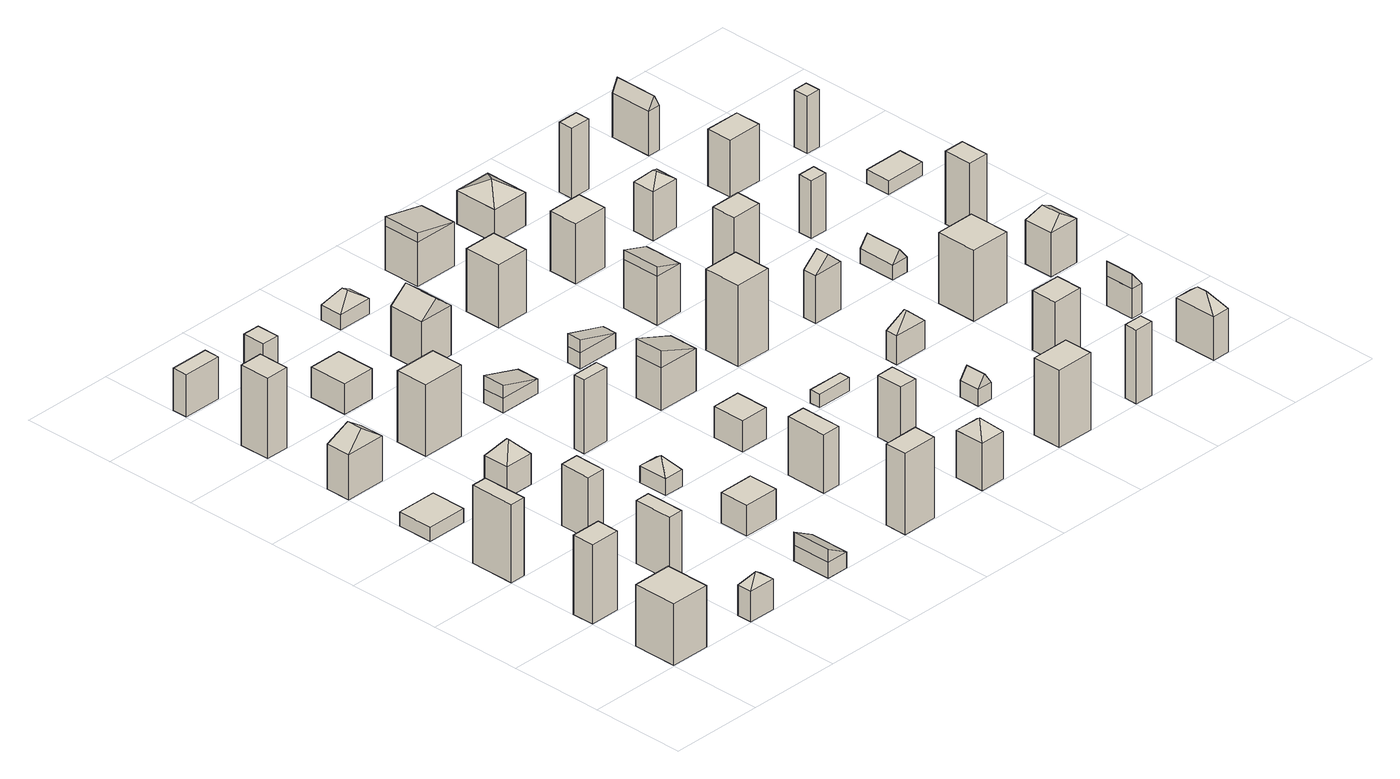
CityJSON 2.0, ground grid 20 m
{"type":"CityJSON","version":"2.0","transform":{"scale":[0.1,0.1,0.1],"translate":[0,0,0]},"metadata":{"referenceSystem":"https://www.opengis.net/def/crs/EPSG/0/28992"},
"CityObjects":{
"building1":{"type":"Building","attributes":{"roofType":"Flat","yearOfConstruction":1999,"function":"Residential","storeysAboveGround":4},"geometry":[{"type":"Solid","lod":"2","boundaries":[[[[0,1,2,3]],[[4,0,3,5]],[[3,2,6,5]],[[4,7,1,0]],[[5,6,7,4]],[[2,1,7,6]]]]}]},
"building2":{"type":"Building","attributes":{"roofType":"Flat","yearOfConstruction":1981,"function":"Residential","storeysAboveGround":5},"geometry":[{"type":"Solid","lod":"2","boundaries":[[[[8,9,10,11]],[[12,8,11,13]],[[11,10,14,13]],[[12,15,9,8]],[[13,14,15,12]],[[10,9,15,14]]]]}]},
"building3":{"type":"Building","attributes":{"roofType":"Flat","yearOfConstruction":1977,"function":"Residential","storeysAboveGround":5},"geometry":[{"type":"Solid","lod":"2","boundaries":[[[[16,17,18,19]],[[20,16,19,21]],[[19,18,22,21]],[[20,23,17,16]],[[21,22,23,20]],[[18,17,23,22]]]]}]},
"building4":{"type":"Building","attributes":{"roofType":"Pyramidal","yearOfConstruction":1947,"function":"Industrial","storeysAboveGround":2},"geometry":[{"type":"MultiSurface","lod":"2","boundaries":[[[24,25,26,27]],[[28,24,27,29]],[[27,26,30,29]],[[28,31,25,24]],[[29,30,31,28]],[[31,25,26,30]],[[26,32,30]],[[25,32,26]],[[31,32,25]],[[30,32,31]]]}]},
"building5":{"type":"Building","attributes":{"roofType":"Flat","yearOfConstruction":1955,"function":"Residential","storeysAboveGround":1},"geometry":[{"type":"Solid","lod":"2","boundaries":[[[[33,34,35,36]],[[37,33,36,38]],[[36,35,39,38]],[[37,40,34,33]],[[38,39,40,37]],[[35,34,40,39]]]]}]},
"building6":{"type":"Building","attributes":{"roofType":"Flat","yearOfConstruction":1960,"function":"Residential","storeysAboveGround":4},"geometry":[{"type":"Solid","lod":"2","boundaries":[[[[41,42,43,44]],[[45,41,44,46]],[[44,43,47,46]],[[45,48,42,41]],[[46,47,48,45]],[[43,42,48,47]]]]}]},
"building7":{"type":"Building","attributes":{"roofType":"Hipped","yearOfConstruction":1954,"function":"Residential","storeysAboveGround":3},"geometry":[{"type":"Solid","lod":"2","boundaries":[[[[49,50,51,52]],[[53,49,52,54]],[[52,51,55,54]],[[53,56,50,49]],[[54,55,56,53]],[[51,57,55]],[[50,58,57,51]],[[56,58,50]],[[55,57,58,56]]]]}]},
"building8":{"type":"Building","attributes":{"roofType":"Flat","yearOfConstruction":1960,"function":"Residential","storeysAboveGround":5},"geometry":[{"type":"Solid","lod":"2","boundaries":[[[[59,60,61,62]],[[63,59,62,64]],[[62,61,65,64]],[[63,66,60,59]],[[64,65,66,63]],[[61,60,66,65]]]]}]},
"building9":{"type":"Building","attributes":{"roofType":"Flat","yearOfConstruction":1947,"function":"Industrial","storeysAboveGround":4},"geometry":[{"type":"Solid","lod":"2","boundaries":[[[[67,68,69,70]],[[71,67,70,72]],[[70,69,73,72]],[[71,74,68,67]],[[72,73,74,71]],[[69,68,74,73]]]]}]},
"building10":{"type":"Building","attributes":{"roofType":"Flat","yearOfConstruction":1946,"function":"Industrial","storeysAboveGround":3},"geometry":[{"type":"Solid","lod":"2","boundaries":[[[[75,76,77,78]],[[79,75,78,80]],[[78,77,81,80]],[[79,82,76,75]],[[80,81,82,79]],[[77,76,82,81]]]]}]},
"building11":{"type":"Building","attributes":{"roofType":"Hipped","yearOfConstruction":1957,"function":"Industrial","storeysAboveGround":2},"geometry":[{"type":"Solid","lod":"2","boundaries":[[[[83,84,85,86]],[[87,83,86,88]],[[86,85,89,88]],[[87,90,84,83]],[[88,89,90,87]],[[85,91,89]],[[84,92,91,85]],[[90,92,84]],[[89,91,92,90]]]]}]},
"building12":{"type":"Building","attributes":{"roofType":"Shed","yearOfConstruction":1993,"function":"Industrial","storeysAboveGround":1},"geometry":[{"type":"MultiSurface","lod":"2","boundaries":[[[93,94,95,96]],[[97,93,96,98]],[[96,95,99,98]],[[97,100,94,93]],[[98,99,100,97]],[[100,94,95,99]],[[95,94,101,102]],[[95,102,99]],[[100,101,94]],[[102,101,100,99]]]}]},
"building13":{"type":"Building","attributes":{"roofType":"Flat","yearOfConstruction":2009,"function":"Residential","storeysAboveGround":5},"geometry":[{"type":"Solid","lod":"2","boundaries":[[[[103,104,105,106]],[[107,103,106,108]],[[106,105,109,108]],[[107,110,104,103]],[[108,109,110,107]],[[105,104,110,109]]]]}]},
"building14":{"type":"Building","attributes":{"roofType":"Flat","yearOfConstruction":1986,"function":"Residential","storeysAboveGround":2},"geometry":[{"type":"Solid","lod":"2","boundaries":[[[[111,112,113,114]],[[115,111,114,116]],[[114,113,117,116]],[[115,118,112,111]],[[116,117,118,115]],[[113,112,118,117]]]]}]},
"building15":{"type":"Building","attributes":{"roofType":"Flat","yearOfConstruction":1958,"function":"Residential","storeysAboveGround":2},"geometry":[{"type":"Solid","lod":"2","boundaries":[[[[119,120,121,122]],[[123,119,122,124]],[[122,121,125,124]],[[123,126,120,119]],[[124,125,126,123]],[[121,120,126,125]]]]}]},
"building16":{"type":"Building","attributes":{"roofType":"Pyramidal","yearOfConstruction":1965,"function":"Residential","storeysAboveGround":1},"geometry":[{"type":"MultiSurface","lod":"2","boundaries":[[[127,128,129,130]],[[131,127,130,132]],[[130,129,133,132]],[[131,134,128,127]],[[132,133,134,131]],[[134,128,129,133]],[[129,135,133]],[[128,135,129]],[[134,135,128]],[[133,135,134]]]}]},
"building17":{"type":"Building","attributes":{"roofType":"Flat","yearOfConstruction":1966,"function":"Residential","storeysAboveGround":2},"geometry":[{"type":"Solid","lod":"2","boundaries":[[[[136,137,138,139]],[[140,136,139,141]],[[139,138,142,141]],[[140,143,137,136]],[[141,142,143,140]],[[138,137,143,142]]]]}]},
"building18":{"type":"Building","attributes":{"roofType":"Flat","yearOfConstruction":2013,"function":"Industrial","storeysAboveGround":5},"geometry":[{"type":"Solid","lod":"2","boundaries":[[[[144,145,146,147]],[[148,144,147,149]],[[147,146,150,149]],[[148,151,145,144]],[[149,150,151,148]],[[146,145,151,150]]]]}]},
"building19":{"type":"Building","attributes":{"roofType":"Flat","yearOfConstruction":1972,"function":"Residential","storeysAboveGround":5},"geometry":[{"type":"Solid","lod":"2","boundaries":[[[[152,153,154,155]],[[156,152,155,157]],[[155,154,158,157]],[[156,159,153,152]],[[157,158,159,156]],[[154,153,159,158]]]]}]},
"building20":{"type":"Building","attributes":{"roofType":"Shed","yearOfConstruction":1979,"function":"Residential","storeysAboveGround":1},"geometry":[{"type":"MultiSurface","lod":"2","boundaries":[[[160,161,162,163]],[[164,160,163,165]],[[163,162,166,165]],[[164,167,161,160]],[[165,166,167,164]],[[167,161,162,166]],[[162,161,168,169]],[[162,169,166]],[[167,168,161]],[[169,168,167,166]]]}]},
"building21":{"type":"Building","attributes":{"roofType":"Flat","yearOfConstruction":1978,"function":"Residential","storeysAboveGround":4},"geometry":[{"type":"Solid","lod":"2","boundaries":[[[[170,171,172,173]],[[174,170,173,175]],[[173,172,176,175]],[[174,177,171,170]],[[175,176,177,174]],[[172,171,177,176]]]]}]},
"building22":{"type":"Building","attributes":{"roofType":"Gabled","yearOfConstruction":2009,"function":"Residential","storeysAboveGround":3},"geometry":[{"type":"Solid","lod":"2","boundaries":[[[[178,179,180,181]],[[182,178,181,183]],[[181,180,184,183]],[[182,185,179,178]],[[183,184,185,182]],[[180,186,184]],[[179,187,186,180]],[[185,187,179]],[[184,186,187,185]]]]}]},
"building23":{"type":"Building","attributes":{"roofType":"Flat","yearOfConstruction":1964,"function":"Residential","storeysAboveGround":2},"geometry":[{"type":"Solid","lod":"2","boundaries":[[[[188,189,190,191]],[[192,188,191,193]],[[191,190,194,193]],[[192,195,189,188]],[[193,194,195,192]],[[190,189,195,194]]]]}]},
"building24":{"type":"Building","attributes":{"roofType":"Hipped","yearOfConstruction":1991,"function":"Residential","storeysAboveGround":1},"geometry":[{"type":"Solid","lod":"2","boundaries":[[[[196,197,198,199]],[[200,196,199,201]],[[199,198,202,201]],[[200,203,197,196]],[[201,202,203,200]],[[198,204,202]],[[197,205,204,198]],[[203,205,197]],[[202,204,205,203]]]]}]},
"building25":{"type":"Building","attributes":{"roofType":"Shed","yearOfConstruction":1979,"function":"Residential","storeysAboveGround":3},"geometry":[{"type":"MultiSurface","lod":"2","boundaries":[[[206,207,208,209]],[[210,206,209,211]],[[209,208,212,211]],[[210,213,207,206]],[[211,212,213,210]],[[213,207,208,212]],[[208,207,214,215]],[[208,215,212]],[[213,214,207]],[[215,214,213,212]]]}]},
"building26":{"type":"Building","attributes":{"roofType":"Pyramidal","yearOfConstruction":1959,"function":"Residential","storeysAboveGround":3},"geometry":[{"type":"MultiSurface","lod":"2","boundaries":[[[216,217,218,219]],[[220,216,219,221]],[[219,218,222,221]],[[220,223,217,216]],[[221,222,223,220]],[[223,217,218,222]],[[218,224,222]],[[217,224,218]],[[223,224,217]],[[222,224,223]]]}]},
"building27":{"type":"Building","attributes":{"roofType":"Flat","yearOfConstruction":1964,"function":"Industrial","storeysAboveGround":4},"geometry":[{"type":"Solid","lod":"2","boundaries":[[[[225,226,227,228]],[[229,225,228,230]],[[228,227,231,230]],[[229,232,226,225]],[[230,231,232,229]],[[227,226,232,231]]]]}]},
"building28":{"type":"Building","attributes":{"roofType":"Shed","yearOfConstruction":2013,"function":"Residential","storeysAboveGround":1},"geometry":[{"type":"MultiSurface","lod":"2","boundaries":[[[233,234,235,236]],[[237,233,236,238]],[[236,235,239,238]],[[237,240,234,233]],[[238,239,240,237]],[[240,234,235,239]],[[235,234,241,242]],[[235,242,239]],[[240,241,234]],[[242,241,240,239]]]}]},
"building29":{"type":"Building","attributes":{"roofType":"Flat","yearOfConstruction":1955,"function":"Industrial","storeysAboveGround":4},"geometry":[{"type":"Solid","lod":"2","boundaries":[[[[243,244,245,246]],[[247,243,246,248]],[[246,245,249,248]],[[247,250,244,243]],[[248,249,250,247]],[[245,244,250,249]]]]}]},
"building30":{"type":"Building","attributes":{"roofType":"Flat","yearOfConstruction":2011,"function":"Residential","storeysAboveGround":1},"geometry":[{"type":"Solid","lod":"2","boundaries":[[[[251,252,253,254]],[[255,251,254,256]],[[254,253,257,256]],[[255,258,252,251]],[[256,257,258,255]],[[253,252,258,257]]]]}]},
"building31":{"type":"Building","attributes":{"roofType":"Shed","yearOfConstruction":2005,"function":"Industrial","storeysAboveGround":3},"geometry":[{"type":"MultiSurface","lod":"2","boundaries":[[[259,260,261,262]],[[263,259,262,264]],[[262,261,265,264]],[[263,266,260,259]],[[264,265,266,263]],[[266,260,261,265]],[[261,260,267,268]],[[261,268,265]],[[266,267,260]],[[268,267,266,265]]]}]},
"building32":{"type":"Building","attributes":{"roofType":"Flat","yearOfConstruction":1950,"function":"Residential","storeysAboveGround":5},"geometry":[{"type":"Solid","lod":"2","boundaries":[[[[269,270,271,272]],[[273,269,272,274]],[[272,271,275,274]],[[273,276,270,269]],[[274,275,276,273]],[[271,270,276,275]]]]}]},
"building33":{"type":"Building","attributes":{"roofType":"Flat","yearOfConstruction":1950,"function":"Residential","storeysAboveGround":5},"geometry":[{"type":"Solid","lod":"2","boundaries":[[[[277,278,279,280]],[[281,277,280,282]],[[280,279,283,282]],[[281,284,278,277]],[[282,283,284,281]],[[279,278,284,283]]]]}]},
"building34":{"type":"Building","attributes":{"roofType":"Gabled","yearOfConstruction":1957,"function":"Industrial","storeysAboveGround":1},"geometry":[{"type":"Solid","lod":"2","boundaries":[[[[285,286,287,288]],[[289,285,288,290]],[[288,287,291,290]],[[289,292,286,285]],[[290,291,292,289]],[[287,293,291]],[[286,294,293,287]],[[292,294,286]],[[291,293,294,292]]]]}]},
"building35":{"type":"Building","attributes":{"roofType":"Shed","yearOfConstruction":1957,"function":"Residential","storeysAboveGround":3},"geometry":[{"type":"MultiSurface","lod":"2","boundaries":[[[295,296,297,298]],[[299,295,298,300]],[[298,297,301,300]],[[299,302,296,295]],[[300,301,302,299]],[[302,296,297,301]],[[297,296,303,304]],[[297,304,301]],[[302,303,296]],[[304,303,302,301]]]}]},
"building36":{"type":"Building","attributes":{"roofType":"Flat","yearOfConstruction":1968,"function":"Industrial","storeysAboveGround":4},"geometry":[{"type":"Solid","lod":"2","boundaries":[[[[305,306,307,308]],[[309,305,308,310]],[[308,307,311,310]],[[309,312,306,305]],[[310,311,312,309]],[[307,306,312,311]]]]}]},
"building37":{"type":"Building","attributes":{"roofType":"Hipped","yearOfConstruction":1992,"function":"Residential","storeysAboveGround":2},"geometry":[{"type":"Solid","lod":"2","boundaries":[[[[313,314,315,316]],[[317,313,316,318]],[[316,315,319,318]],[[317,320,314,313]],[[318,319,320,317]],[[315,321,319]],[[314,322,321,315]],[[320,322,314]],[[319,321,322,320]]]]}]},
"building38":{"type":"Building","attributes":{"roofType":"Pyramidal","yearOfConstruction":1987,"function":"Residential","storeysAboveGround":2},"geometry":[{"type":"MultiSurface","lod":"2","boundaries":[[[323,324,325,326]],[[327,323,326,328]],[[326,325,329,328]],[[327,330,324,323]],[[328,329,330,327]],[[330,324,325,329]],[[325,331,329]],[[324,331,325]],[[330,331,324]],[[329,331,330]]]}]},
"building39":{"type":"Building","attributes":{"roofType":"Gabled","yearOfConstruction":1980,"function":"Residential","storeysAboveGround":3},"geometry":[{"type":"Solid","lod":"2","boundaries":[[[[332,333,334,335]],[[336,332,335,337]],[[335,334,338,337]],[[336,339,333,332]],[[337,338,339,336]],[[334,340,338]],[[333,341,340,334]],[[339,341,333]],[[338,340,341,339]]]]}]},
"building40":{"type":"Building","attributes":{"roofType":"Flat","yearOfConstruction":1952,"function":"Residential","storeysAboveGround":5},"geometry":[{"type":"Solid","lod":"2","boundaries":[[[[342,343,344,345]],[[346,342,345,347]],[[345,344,348,347]],[[346,349,343,342]],[[347,348,349,346]],[[344,343,349,348]]]]}]},
"building41":{"type":"Building","attributes":{"roofType":"Flat","yearOfConstruction":1965,"function":"Residential","storeysAboveGround":4},"geometry":[{"type":"Solid","lod":"2","boundaries":[[[[350,351,352,353]],[[354,350,353,355]],[[353,352,356,355]],[[354,357,351,350]],[[355,356,357,354]],[[352,351,357,356]]]]}]},
"building42":{"type":"Building","attributes":{"roofType":"Flat","yearOfConstruction":1972,"function":"Residential","storeysAboveGround":4},"geometry":[{"type":"Solid","lod":"2","boundaries":[[[[358,359,360,361]],[[362,358,361,363]],[[361,360,364,363]],[[362,365,359,358]],[[363,364,365,362]],[[360,359,365,364]]]]}]},
"building43":{"type":"Building","attributes":{"roofType":"Hipped","yearOfConstruction":1985,"function":"Residential","storeysAboveGround":3},"geometry":[{"type":"Solid","lod":"2","boundaries":[[[[366,367,368,369]],[[370,366,369,371]],[[369,368,372,371]],[[370,373,367,366]],[[371,372,373,370]],[[368,374,372]],[[367,375,374,368]],[[373,375,367]],[[372,374,375,373]]]]}]},
"building44":{"type":"Building","attributes":{"roofType":"Flat","yearOfConstruction":1961,"function":"Residential","storeysAboveGround":5},"geometry":[{"type":"Solid","lod":"2","boundaries":[[[[376,377,378,379]],[[380,376,379,381]],[[379,378,382,381]],[[380,383,377,376]],[[381,382,383,380]],[[378,377,383,382]]]]}]},
"building45":{"type":"Building","attributes":{"roofType":"Flat","yearOfConstruction":1975,"function":"Residential","storeysAboveGround":5},"geometry":[{"type":"Solid","lod":"2","boundaries":[[[[384,385,386,387]],[[388,384,387,389]],[[387,386,390,389]],[[388,391,385,384]],[[389,390,391,388]],[[386,385,391,390]]]]}]},
"building46":{"type":"Building","attributes":{"roofType":"Gabled","yearOfConstruction":1998,"function":"Residential","storeysAboveGround":1},"geometry":[{"type":"Solid","lod":"2","boundaries":[[[[392,393,394,395]],[[396,392,395,397]],[[395,394,398,397]],[[396,399,393,392]],[[397,398,399,396]],[[394,400,398]],[[393,401,400,394]],[[399,401,393]],[[398,400,401,399]]]]}]},
"building47":{"type":"Building","attributes":{"roofType":"Hipped","yearOfConstruction":1992,"function":"Residential","storeysAboveGround":3},"geometry":[{"type":"Solid","lod":"2","boundaries":[[[[402,403,404,405]],[[406,402,405,407]],[[405,404,408,407]],[[406,409,403,402]],[[407,408,409,406]],[[404,410,408]],[[403,411,410,404]],[[409,411,403]],[[408,410,411,409]]]]}]},
"building48":{"type":"Building","attributes":{"roofType":"Flat","yearOfConstruction":1973,"function":"Residential","storeysAboveGround":4},"geometry":[{"type":"Solid","lod":"2","boundaries":[[[[412,413,414,415]],[[416,412,415,417]],[[415,414,418,417]],[[416,419,413,412]],[[417,418,419,416]],[[414,413,419,418]]]]}]},
"building49":{"type":"Building","attributes":{"roofType":"Shed","yearOfConstruction":1945,"function":"Industrial","storeysAboveGround":2},"geometry":[{"type":"MultiSurface","lod":"2","boundaries":[[[420,421,422,423]],[[424,420,423,425]],[[423,422,426,425]],[[424,427,421,420]],[[425,426,427,424]],[[427,421,422,426]],[[422,421,428,429]],[[422,429,426]],[[427,428,421]],[[429,428,427,426]]]}]},
"building50":{"type":"Building","attributes":{"roofType":"Flat","yearOfConstruction":1946,"function":"Residential","storeysAboveGround":4},"geometry":[{"type":"Solid","lod":"2","boundaries":[[[[430,431,432,433]],[[434,430,433,435]],[[433,432,436,435]],[[434,437,431,430]],[[435,436,437,434]],[[432,431,437,436]]]]}]},
"building51":{"type":"Building","attributes":{"roofType":"Hipped","yearOfConstruction":1984,"function":"Residential","storeysAboveGround":3},"geometry":[{"type":"Solid","lod":"2","boundaries":[[[[438,439,440,441]],[[442,438,441,443]],[[441,440,444,443]],[[442,445,439,438]],[[443,444,445,442]],[[440,446,444]],[[439,447,446,440]],[[445,447,439]],[[444,446,447,445]]]]}]},
"building52":{"type":"Building","attributes":{"roofType":"Gabled","yearOfConstruction":1952,"function":"Industrial","storeysAboveGround":3},"geometry":[{"type":"Solid","lod":"2","boundaries":[[[[448,449,450,451]],[[452,448,451,453]],[[451,450,454,453]],[[452,455,449,448]],[[453,454,455,452]],[[450,456,454]],[[449,457,456,450]],[[455,457,449]],[[454,456,457,455]]]]}]},
"building53":{"type":"Building","attributes":{"roofType":"Flat","yearOfConstruction":1984,"function":"Residential","storeysAboveGround":5},"geometry":[{"type":"Solid","lod":"2","boundaries":[[[[458,459,460,461]],[[462,458,461,463]],[[461,460,464,463]],[[462,465,459,458]],[[463,464,465,462]],[[460,459,465,464]]]]}]},
"building54":{"type":"Building","attributes":{"roofType":"Flat","yearOfConstruction":1957,"function":"Residential","storeysAboveGround":1},"geometry":[{"type":"Solid","lod":"2","boundaries":[[[[466,467,468,469]],[[470,466,469,471]],[[469,468,472,471]],[[470,473,467,466]],[[471,472,473,470]],[[468,467,473,472]]]]}]},
"building55":{"type":"Building","attributes":{"roofType":"Flat","yearOfConstruction":1956,"function":"Residential","storeysAboveGround":4},"geometry":[{"type":"Solid","lod":"2","boundaries":[[[[474,475,476,477]],[[478,474,477,479]],[[477,476,480,479]],[[478,481,475,474]],[[479,480,481,478]],[[476,475,481,480]]]]}]}
},
"vertices":[
[87,96,1],[87,96,131],[87,2,131],[87,2,1],[2,96,1],[2,2,1],[2,2,131],[2,96,131],
[66,249,1],[66,249,169],[66,202,169],[66,202,1],[2,249,1],[2,202,1],[2,202,169],[2,249,169],
[35,497,1],[35,497,166],[35,402,166],[35,402,1],[2,497,1],[2,402,1],[2,402,166],[2,497,166],
[260,34,1],[260,34,65],[260,2,65],[260,2,1],[202,34,1],[202,2,1],[202,2,65],[202,34,65],[231,18,87],
[89,677,1],[89,677,31],[89,602,31],[89,602,1],[2,677,1],[2,602,1],[2,602,31],[2,677,31],
[233,284,1],[233,284,135],[233,202,135],[233,202,1],[202,284,1],[202,202,1],[202,202,135],[202,284,135],
[89,855,1],[89,855,96],[89,802,96],[89,802,1],[2,855,1],[2,802,1],[2,802,96],[2,855,96],[45,812,128],[45,846,128],
[52,1067,1],[52,1067,171],[52,1002,171],[52,1002,1],[2,1067,1],[2,1002,1],[2,1002,171],[2,1067,171],
[241,468,1],[241,468,131],[241,402,131],[241,402,1],[202,468,1],[202,402,1],[202,402,131],[202,468,131],
[86,1235,1],[86,1235,90],[86,1203,90],[86,1203,1],[3,1235,1],[3,1203,1],[3,1203,90],[3,1235,90],
[264,658,1],[264,658,66],[264,602,66],[264,602,1],[202,658,1],[202,602,1],[202,602,66],[202,658,66],[233,628,99],[233,632,99],
[450,86,1],[450,86,35],[450,2,35],[450,2,1],[402,86,1],[402,2,1],[402,2,35],[402,86,35],[402,86,62],[402,2,62],
[294,872,1],[294,872,152],[294,802,152],[294,802,1],[202,872,1],[202,802,1],[202,802,152],[202,872,152],
[480,267,1],[480,267,66],[480,204,66],[480,204,1],[404,267,1],[404,204,1],[404,204,66],[404,267,66],
[275,1086,1],[275,1086,65],[275,1004,65],[275,1004,1],[204,1086,1],[204,1004,1],[204,1004,65],[204,1086,65],
[445,465,1],[445,465,36],[445,402,36],[445,402,1],[402,465,1],[402,402,1],[402,402,36],[402,465,36],[424,434,62],
[239,1250,1],[239,1250,64],[239,1202,64],[239,1202,1],[202,1250,1],[202,1202,1],[202,1202,64],[202,1250,64],
[461,628,1],[461,628,157],[461,603,157],[461,603,1],[403,628,1],[403,603,1],[403,603,157],[403,628,157],
[678,49,1],[678,49,173],[678,2,173],[678,2,1],[602,49,1],[602,2,1],[602,2,173],[602,49,173],
[492,850,1],[492,850,31],[492,802,31],[492,802,1],[402,850,1],[402,802,1],[402,802,31],[402,850,31],[402,850,59],[402,802,59],
[641,290,1],[641,290,125],[641,202,125],[641,202,1],[602,290,1],[602,202,1],[602,202,125],[602,290,125],
[478,1078,1],[478,1078,106],[478,1002,106],[478,1002,1],[402,1078,1],[402,1002,1],[402,1002,106],[402,1078,106],[440,1002,138],[440,1078,138],
[663,472,1],[663,472,67],[663,402,67],[663,402,1],[602,472,1],[602,402,1],[602,402,67],[602,472,67],
[477,1250,1],[477,1250,33],[477,1202,33],[477,1202,1],[402,1250,1],[402,1202,1],[402,1202,33],[402,1250,33],[439,1219,60],[439,1233,60],
[692,664,1],[692,664,91],[692,602,91],[692,602,1],[602,664,1],[602,602,1],[602,602,91],[602,664,91],[602,664,127],[602,602,127],
[858,67,1],[858,67,101],[858,3,101],[858,3,1],[803,67,1],[803,3,1],[803,3,101],[803,67,101],[830,35,129],
[842,261,1],[842,261,132],[842,204,132],[842,204,1],[804,261,1],[804,204,1],[804,204,132],[804,261,132],
[695,834,1],[695,834,35],[695,803,35],[695,803,1],[603,834,1],[603,803,1],[603,803,35],[603,834,35],[603,834,62],[603,803,62],
[673,1082,1],[673,1082,134],[673,1002,134],[673,1002,1],[602,1082,1],[602,1002,1],[602,1002,134],[602,1082,134],
[881,427,1],[881,427,29],[881,404,29],[881,404,1],[804,427,1],[804,404,1],[804,404,29],[804,427,29],
[697,1282,1],[697,1282,94],[697,1202,94],[697,1202,1],[602,1282,1],[602,1202,1],[602,1202,94],[602,1282,94],[602,1282,114],[602,1202,114],
[880,683,1],[880,683,173],[880,603,173],[880,603,1],[803,683,1],[803,603,1],[803,603,173],[803,683,173],
[1084,64,1],[1084,64,164],[1084,2,164],[1084,2,1],[1002,64,1],[1002,2,1],[1002,2,164],[1002,64,164],
[1036,246,1],[1036,246,36],[1036,202,36],[1036,202,1],[1002,246,1],[1002,202,1],[1002,202,36],[1002,246,36],[1019,202,61],[1019,246,61],
[863,886,1],[863,886,104],[863,803,104],[863,803,1],[803,886,1],[803,803,1],[803,803,104],[803,886,104],[803,886,124],[803,803,124],
[878,1066,1],[878,1066,128],[878,1003,128],[878,1003,1],[803,1066,1],[803,1003,1],[803,1003,128],[803,1066,128],
[1074,428,1],[1074,428,62],[1074,402,62],[1074,402,1],[1002,428,1],[1002,402,1],[1002,402,62],[1002,428,62],[1038,412,95],[1038,418,95],
[882,1295,1],[882,1295,71],[882,1202,71],[882,1202,1],[802,1295,1],[802,1202,1],[802,1202,71],[802,1295,71],[842,1248,98],
[1067,631,1],[1067,631,102],[1067,602,102],[1067,602,1],[1002,631,1],[1002,602,1],[1002,602,102],[1002,631,102],[1035,602,132],[1035,631,132],
[1242,30,1],[1242,30,157],[1242,2,157],[1242,2,1],[1202,30,1],[1202,2,1],[1202,2,157],[1202,30,157],
[1067,855,1],[1067,855,137],[1067,802,137],[1067,802,1],[1002,855,1],[1002,802,1],[1002,802,137],[1002,855,137],
[1269,260,1],[1269,260,127],[1269,204,127],[1269,204,1],[1204,260,1],[1204,204,1],[1204,204,127],[1204,260,127],
[1062,1050,1],[1062,1050,104],[1062,1002,104],[1062,1002,1],[1002,1050,1],[1002,1002,1],[1002,1002,104],[1002,1050,104],[1032,1022,125],[1032,1030,125],
[1287,489,1],[1287,489,151],[1287,402,151],[1287,402,1],[1202,489,1],[1202,402,1],[1202,402,151],[1202,489,151],
[1048,1235,1],[1048,1235,149],[1048,1204,149],[1048,1204,1],[1004,1235,1],[1004,1204,1],[1004,1204,149],[1004,1235,149],
[1239,682,1],[1239,682,32],[1239,602,32],[1239,602,1],[1202,682,1],[1202,602,1],[1202,602,32],[1202,682,32],[1220,602,57],[1220,682,57],
[1440,94,1],[1440,94,93],[1440,2,93],[1440,2,1],[1402,94,1],[1402,2,1],[1402,2,93],[1402,94,93],[1421,38,123],[1421,59,123],
[1239,832,1],[1239,832,123],[1239,802,123],[1239,802,1],[1202,832,1],[1202,802,1],[1202,802,123],[1202,832,123],
[1428,266,1],[1428,266,64],[1428,203,64],[1428,203,1],[1403,266,1],[1403,203,1],[1403,203,64],[1403,266,64],[1403,266,95],[1403,203,95],
[1277,1057,1],[1277,1057,121],[1277,1002,121],[1277,1002,1],[1202,1057,1],[1202,1002,1],[1202,1002,121],[1202,1057,121],
[1470,467,1],[1470,467,94],[1470,404,94],[1470,404,1],[1404,467,1],[1404,404,1],[1404,404,94],[1404,467,94],[1437,414,115],[1437,457,115],
[1229,1292,1],[1229,1292,95],[1229,1202,95],[1229,1202,1],[1202,1292,1],[1202,1202,1],[1202,1202,95],[1202,1292,95],[1215,1202,122],[1215,1292,122],
[1446,662,1],[1446,662,155],[1446,602,155],[1446,602,1],[1402,662,1],[1402,602,1],[1402,602,155],[1402,662,155],
[1490,857,1],[1490,857,30],[1490,803,30],[1490,803,1],[1403,857,1],[1403,803,1],[1403,803,30],[1403,857,30],
[1433,1034,1],[1433,1034,122],[1433,1002,122],[1433,1002,1],[1402,1034,1],[1402,1002,1],[1402,1002,122],[1402,1034,122]
]}
